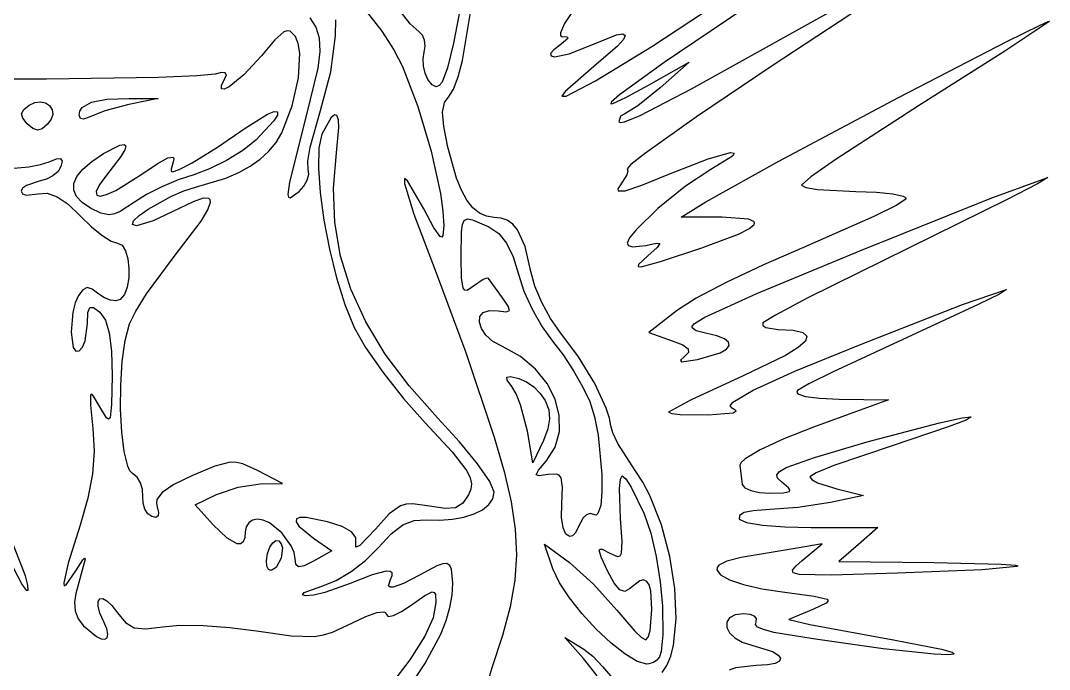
# Model space of a CAD drawing. Extents: x -210 to 584, y -218 to 350.
# Drawn here: x 148.9 to 267.8, y 204.9 to 279.9 of the extents above; entities that cross this region are included whole.
import ezdxf

# ---------------------------------------------------------------- set-up
doc = ezdxf.new("R2010")
doc.units = 0

msp = doc.modelspace()

# ---------------------------------------------------------------- linework, layer by layer
at = {"layer": 'Ebene 1'}
for p, q in [((226.450696, 271.96395), (248.527096, 284.267513)), ((186.991688, 283.355111), (190.666893, 278.626657)), ((200.335186, 277.34565), (201.146964, 282.200923)), ((193.94905, 279.476355), (192.852962, 280.868742)), ((199.74051, 281.44985), (198.964281, 277.27208)), ((212.846753, 281.142857), (211.798332, 279.526451)), ((221.861636, 276.86033), (229.304364, 281.76601)), ((232.296306, 281.06282), (223.295136, 275.026661)), ((246.123496, 281.41865), (235.792846, 274.65254)), ((182.338845, 280.164673), (183.044535, 279.120569)), ((185.323036, 278.085435), (185.361683, 279.936167)), ((211.798332, 279.526451), (211.313449, 278.432445)), ((267.784876, 279.71763), (262.687855, 276.333674)), ((266.775945, 279.348603), (267.678902, 279.747655)), ((267.678902, 279.747655), (267.837949, 279.789651)), ((267.837949, 279.789651), (267.784876, 279.71763)), ((179.337204, 278.545726), (178.287235, 277.630201)), ((179.733189, 278.692562), (179.337204, 278.545726)), ((180.072956, 278.649086), (179.733189, 278.692562)), ((180.673166, 278.04211), (180.072956, 278.649086)), ((183.044535, 279.120569), (183.425781, 277.856504)), ((190.666893, 278.626657), (192.046739, 276.486699)), ((194.9637, 278.57516), (193.94905, 279.476355)), ((195.349105, 278.172163), (194.9637, 278.57516)), ((211.313449, 278.432445), (211.311653, 278.133176)), ((217.806687, 278.202701), (218.53327, 278.324268)), ((218.53327, 278.324268), (218.794127, 278.149391)), ((262.991073, 277.479176), (266.775945, 279.348603)), ((178.287235, 277.630201), (176.744376, 275.80068)), ((181.00799, 277.214008), (180.673166, 278.04211)), ((181.172586, 276.097968), (181.00799, 277.214008)), ((183.425781, 277.856504), (183.49517, 276.293525)), ((184.755691, 273.932124), (185.323036, 278.085435)), ((195.58976, 277.592919), (195.349105, 278.172163)), ((195.66633, 276.91483), (195.58976, 277.592919)), ((198.964281, 277.27208), (198.272535, 274.408405)), ((199.974026, 275.251892), (200.335186, 277.34565)), ((211.311653, 278.133176), (211.485926, 278.02671)), ((212.205087, 277.81926), (211.363176, 277.08486)), ((211.485926, 278.02671), (212.038838, 277.975143)), ((212.038838, 277.975143), (212.205087, 277.81926)), ((214.957566, 277.05606), (217.806687, 278.202701)), ((218.588951, 277.681614), (217.917437, 276.924479)), ((218.794127, 278.149391), (218.588951, 277.681614)), ((250.389434, 270.966403), (262.991073, 277.479176)), ((181.026971, 273.25445), (181.172586, 276.097968)), ((183.49517, 276.293525), (183.26529, 274.352683)), ((192.046739, 276.486699), (193.057116, 274.55574)), ((195.440475, 275.453186), (195.55948, 276.2153)), ((195.55948, 276.2153), (195.66633, 276.91483)), ((210.54709, 276.477702), (210.180749, 276.04229)), ((210.180749, 276.04229), (210.220048, 275.778973)), ((211.363176, 277.08486), (210.54709, 276.477702)), ((210.620886, 275.688101), (212.330766, 276.025092)), ((212.330766, 276.025092), (214.957566, 277.05606)), ((217.917437, 276.924479), (215.174166, 274.55631)), ((215.351861, 272.885338), (221.861636, 276.86033)), ((262.687855, 276.333674), (252.695576, 270.01499)), ((176.744376, 275.80068), (174.725909, 273.586253)), ((195.483844, 274.604633), (195.440475, 275.453186)), ((199.495206, 273.379596), (199.974026, 275.251892)), ((210.220048, 275.778973), (210.620886, 275.688101)), ((223.295136, 275.026661), (218.152969, 271.296235)), ((221.488006, 272.391), (226.210776, 275.06809)), ((226.210776, 275.06809), (222.851396, 272.09955)), ((171.388996, 273.6838), (169.270637, 273.469054)), ((172.12318, 273.8661), (171.388996, 273.6838)), ((172.561496, 273.839583), (172.12318, 273.8661)), ((172.532106, 273.1684), (172.69934, 273.606324)), ((172.69934, 273.606324), (172.561496, 273.839583)), ((174.725909, 273.586253), (173.027361, 272.207128)), ((183.26529, 274.352683), (181.95807, 269.0216)), ((183.55462, 269.491), (184.755691, 273.932124)), ((193.057116, 274.55574), (194.831862, 269.926467)), ((195.675171, 273.773108), (195.483844, 274.604633)), ((196.00004, 273.06208), (195.675171, 273.773108)), ((198.272535, 274.408405), (197.620352, 272.758215)), ((215.174166, 274.55631), (211.844516, 271.676975)), ((235.792846, 274.65254), (227.031721, 268.730071)), ((151.914034, 273.08371), (138.505373, 273.097267)), ((164.830001, 273.29381), (151.914034, 273.08371)), ((169.270637, 273.469054), (164.830001, 273.29381)), ((172.134253, 271.966708), (172.141464, 272.368327)), ((172.141464, 272.368327), (172.532106, 273.1684)), ((180.308078, 270.016312), (181.026971, 273.25445)), ((196.499195, 272.431574), (196.00004, 273.06208)), ((196.96277, 272.22085), (196.499195, 272.431574)), ((197.620352, 272.758215), (197.295058, 272.356737)), ((198.961156, 271.933198), (199.495206, 273.379596)), ((211.958285, 271.138769), (215.351861, 272.885338)), ((218.792266, 270.919855), (221.488006, 272.391)), ((172.449782, 271.925617), (172.134253, 271.966708)), ((173.027361, 272.207128), (172.449782, 271.925617)), ((196.96281, 272.2209), (196.96277, 272.22085)), ((197.295058, 272.356737), (196.96281, 272.2209)), ((198.434306, 271.11713), (198.961156, 271.933198)), ((211.844516, 271.676975), (211.481199, 271.118753)), ((218.152969, 271.296235), (217.188571, 270.423673)), ((222.851396, 272.09955), (220.267824, 269.995401)), ((220.520014, 268.902036), (226.450696, 271.96395)), ((149.265578, 269.569708), (149.91353, 270.07391)), ((149.91353, 270.07391), (150.568783, 270.38611)), ((150.568783, 270.38611), (151.201096, 270.482795)), ((151.201096, 270.482795), (151.775451, 270.364613)), ((151.775451, 270.364613), (152.25683, 270.03221)), ((152.25683, 270.03221), (152.571303, 269.546747)), ((156.021031, 269.819817), (157.082491, 270.432731)), ((157.082491, 270.432731), (158.878203, 270.78248)), ((161.39742, 270.15111), (158.659163, 269.444144)), ((158.878203, 270.78248), (161.42994, 270.87648)), ((164.78871, 270.84078), (161.39742, 270.15111)), ((161.42994, 270.87648), (164.78871, 270.84078)), ((179.087666, 266.88831), (180.308078, 270.016312)), ((197.688537, 269.284335), (197.892021, 270.383176)), ((197.892021, 270.383176), (198.434306, 271.11713)), ((211.481199, 271.118753), (211.958285, 271.138769)), ((217.188571, 270.423673), (217.135966, 270.257955)), ((217.135966, 270.257955), (217.380395, 270.281146)), ((217.380395, 270.281146), (218.792266, 270.919855)), ((220.267824, 269.995401), (218.772876, 269.10464)), ((236.571816, 263.633868), (250.389434, 270.966403)), ((252.695576, 270.01499), (243.169134, 263.857166)), ((149.016576, 269.095581), (149.265578, 269.569708)), ((149.158071, 268.573119), (149.016576, 269.095581)), ((152.636206, 269.015064), (152.453439, 268.454601)), ((152.571303, 269.546747), (152.636206, 269.015064)), ((155.67205, 268.93632), (155.758842, 269.412355)), ((155.8133, 268.564531), (155.67205, 268.93632)), ((155.758842, 269.412355), (156.021031, 269.819817)), ((158.659163, 269.444144), (156.83847, 268.71287)), ((174.86503, 267.41464), (177.460407, 269.064254)), ((177.460407, 269.064254), (178.221438, 269.353466)), ((178.600438, 268.937274), (178.190506, 268.262496)), ((178.221438, 269.353466), (178.606099, 269.306035)), ((178.606099, 269.306035), (178.600438, 268.937274)), ((181.95807, 269.0216), (179.99152, 261.20819)), ((182.374404, 265.222709), (183.55462, 269.491)), ((185.180358, 268.975522), (184.794975, 268.654248)), ((185.462719, 268.883473), (185.180358, 268.975522)), ((185.634954, 268.387294), (185.462719, 268.883473)), ((194.831862, 269.926467), (196.359011, 264.765698)), ((197.81882, 267.631739), (197.688537, 269.284335)), ((218.264564, 268.817071), (218.053146, 268.16279)), ((218.772876, 269.10464), (218.264564, 268.817071)), ((218.715798, 268.179707), (220.520014, 268.902036)), ((149.68161, 267.92391), (149.158071, 268.573119)), ((150.312935, 267.380708), (149.68161, 267.92391)), ((152.0249, 267.8828), (151.411358, 267.361594)), ((152.453439, 268.454601), (152.0249, 267.8828)), ((156.18747, 268.4614), (155.8133, 268.564531)), ((156.83847, 268.71287), (156.18747, 268.4613)), ((156.18747, 268.4613), (156.18747, 268.4614)), ((178.190506, 268.262496), (176.10203, 266.05615)), ((184.794975, 268.654248), (183.743556, 266.73495)), ((185.689961, 267.496181), (185.634954, 268.387294)), ((198.277836, 265.23652), (197.81882, 267.631739)), ((218.053146, 268.16279), (218.224551, 268.075276)), ((218.224551, 268.075276), (218.715798, 268.179707)), ((227.031721, 268.730071), (221.038809, 264.477892)), ((150.86521, 267.19374), (150.312935, 267.380708)), ((151.411358, 267.361594), (150.86521, 267.19375)), ((150.86521, 267.19375), (150.86521, 267.19374)), ((171.676592, 265.234851), (174.86503, 267.41464)), ((178.433876, 265.791546), (179.087666, 266.88831)), ((183.743556, 266.73495), (183.388421, 265.14059)), ((185.419876, 264.56593), (185.689961, 267.496181)), ((158.48781, 264.48967), (160.385792, 265.474192)), ((160.385792, 265.474192), (160.875055, 265.56025)), ((160.875055, 265.56025), (161.058058, 265.372911)), ((161.058058, 265.372911), (160.934965, 264.910227)), ((168.72733, 263.4343), (171.676592, 265.234851)), ((176.10203, 266.05615), (174.581744, 264.856282)), ((177.609603, 264.783014), (178.433876, 265.791546)), ((199.285349, 261.648113), (198.277836, 265.23652)), ((157.129109, 263.580797), (158.48781, 264.48967)), ((160.505945, 264.17025), (158.73079, 261.85063)), ((160.934965, 264.910227), (160.505945, 264.17025)), ((165.925916, 263.991751), (166.549025, 264.062143)), ((166.549025, 264.062143), (166.627342, 263.87303)), ((174.581744, 264.856282), (172.719705, 263.701236)), ((176.615305, 263.863014), (177.609603, 264.783014)), ((182.123084, 263.632848), (182.374404, 265.222709)), ((183.388421, 265.14059), (183.329996, 262.825381)), ((185.071542, 260.507107), (185.419876, 264.56593)), ((196.359011, 264.765698), (197.426492, 259.893449)), ((221.038809, 264.477892), (219.455022, 263.236489)), ((228.370569, 263.896981), (230.952352, 264.606384)), ((231.199238, 264.208094), (228.711746, 262.65822)), ((230.952352, 264.606384), (231.392625, 264.548444)), ((231.392625, 264.548444), (231.199238, 264.208094)), ((146.798276, 262.69445), (149.870955, 262.943819)), ((149.870955, 262.943819), (151.219592, 263.216913)), ((151.219592, 263.216913), (152.206436, 263.55162)), ((152.206436, 263.55162), (153.041772, 263.890083)), ((153.041772, 263.890083), (153.52546, 263.921698)), ((153.570436, 263.01166), (153.232849, 262.441458)), ((153.52546, 263.921698), (153.690636, 263.633284)), ((153.690636, 263.633284), (153.570436, 263.01166)), ((156.104984, 262.704648), (157.129109, 263.580797)), ((162.78476, 262.04514), (164.673926, 263.320499)), ((164.673926, 263.320499), (165.925916, 263.991751)), ((166.55155, 263.53492), (166.301141, 262.692773)), ((166.627342, 263.87303), (166.55155, 263.53492)), ((167.23688, 262.649393), (168.72733, 263.4343)), ((172.719705, 263.701236), (170.751789, 262.722428)), ((174.118474, 262.289811), (175.451442, 263.031846)), ((175.451442, 263.031846), (176.615305, 263.863014)), ((182.15871, 262.7029), (182.123084, 263.632848)), ((219.455022, 263.236489), (219.012796, 262.72265)), ((223.853366, 262.12378), (228.370569, 263.896981)), ((228.130076, 258.93613), (236.571816, 263.633868)), ((243.169134, 263.857166), (240.265285, 261.813182)), ((152.643375, 261.926623), (151.884976, 261.523721)), ((153.232849, 262.441458), (152.643375, 261.926623)), ((155.061299, 261.054059), (155.415644, 261.862108)), ((155.415644, 261.862108), (156.104984, 262.704648)), ((158.73079, 261.85063), (157.981899, 260.834531)), ((159.897263, 260.22629), (162.78476, 262.04514)), ((166.301141, 262.692773), (166.326978, 262.478113)), ((166.326978, 262.478113), (166.478868, 262.399908)), ((166.478868, 262.399908), (167.23688, 262.649393)), ((168.91387, 262.05127), (167.103983, 261.446687)), ((170.751789, 262.722428), (168.91387, 262.05127)), ((172.616859, 261.637208), (174.118474, 262.289811)), ((182.042008, 261.415723), (182.220928, 262.104084)), ((182.220928, 262.104084), (182.15871, 262.7029)), ((183.329996, 262.825381), (183.536828, 259.978813)), ((218.967052, 262.021994), (218.183226, 260.77389)), ((219.095785, 262.47276), (218.967052, 262.021994)), ((219.012796, 262.72265), (219.095785, 262.47276)), ((220.72186, 260.84307), (223.853366, 262.12378)), ((228.711746, 262.65822), (225.752679, 260.715498)), ((240.265285, 261.813182), (239.191776, 260.85967)), ((261.165181, 259.362308), (267.665206, 261.74263)), ((267.665206, 261.74263), (266.477079, 261.010195)), ((149.120744, 260.486363), (148.956256, 260.13764)), ((149.568589, 260.81974), (149.120744, 260.486363)), ((151.040616, 261.28932), (149.568589, 260.81974)), ((151.884976, 261.523721), (151.040616, 261.28932)), ((155.042156, 260.281385), (155.061299, 261.054059)), ((157.981899, 260.834531), (157.647464, 260.118361)), ((165.212405, 260.649063), (163.463335, 259.762095)), ((167.103983, 261.446687), (165.212405, 260.649063)), ((167.776073, 260.19762), (169.109526, 260.6015)), ((169.109526, 260.6015), (172.616859, 261.637208)), ((179.99152, 261.20819), (179.814866, 259.784075)), ((181.09966, 260.1105), (181.656676, 260.722849)), ((181.656676, 260.722849), (182.042008, 261.415723)), ((185.231031, 256.53901), (185.071542, 260.507107)), ((193.646528, 261.339043), (193.283198, 261.608387)), ((193.283198, 261.608387), (193.286525, 261.03328)), ((193.286525, 261.03328), (194.365882, 257.495265)), ((195.500426, 258.12144), (193.646528, 261.339043)), ((199.86804, 260.252374), (199.285349, 261.648113)), ((218.183226, 260.77389), (217.951538, 260.406482)), ((218.787275, 260.204056), (220.72186, 260.84307)), ((225.752679, 260.715498), (222.579066, 258.144149)), ((239.191776, 260.85967), (239.678476, 260.569571)), ((239.678476, 260.569571), (241.022709, 260.331931)), ((266.477079, 261.010195), (263.041254, 259.22428)), ((148.956256, 260.13764), (149.111999, 259.856296)), ((149.111999, 259.856296), (149.536062, 259.706413)), ((149.536062, 259.706413), (150.930166, 259.84004)), ((150.930166, 259.84004), (151.990486, 259.900123)), ((151.990486, 259.900123), (153.134112, 259.504645)), ((153.134112, 259.504645), (154.403861, 258.631064)), ((155.358424, 259.54497), (155.042156, 260.281385)), ((156.010313, 258.845697), (155.358424, 259.54497)), ((157.647464, 260.118361), (157.699635, 259.700786)), ((157.699635, 259.700786), (158.11056, 259.580473)), ((158.11056, 259.580473), (158.852386, 259.756085)), ((158.852386, 259.756085), (159.897263, 260.22629)), ((163.463335, 259.762095), (162.08097, 258.88948)), ((163.641657, 258.089043), (166.340201, 259.591662)), ((166.340201, 259.591662), (167.776073, 260.19762)), ((170.006377, 259.322227), (168.857725, 258.933092)), ((170.673501, 259.300958), (170.006377, 259.322227)), ((170.826268, 259.1339), (170.673501, 259.300958)), ((179.814866, 259.784075), (179.877764, 259.467368)), ((179.877764, 259.467368), (180.06272, 259.39319)), ((180.06271, 259.39321), (181.09966, 260.1105)), ((180.06272, 259.39319), (180.06271, 259.39321)), ((183.536828, 259.978813), (183.977466, 256.790378)), ((197.426492, 259.893449), (197.721586, 257.821776)), ((200.506271, 259.117853), (199.86804, 260.252374)), ((217.951538, 260.406482), (217.9682, 260.187431)), ((217.9682, 260.187431), (218.787275, 260.204056)), ((241.022709, 260.331931), (245.460776, 260.11233)), ((245.460776, 260.11233), (247.863005, 260.042215)), ((245.919106, 253.24322), (261.165181, 259.362308)), ((247.863005, 260.042215), (249.750607, 259.851264)), ((249.750607, 259.851264), (250.934456, 259.568571)), ((250.934456, 259.568571), (251.203372, 259.401913)), ((251.203372, 259.401913), (251.225426, 259.22323)), ((154.403861, 258.631064), (155.842546, 257.25684)), ((156.99803, 258.18445), (156.010313, 258.845697)), ((158.178959, 257.615224), (156.99803, 258.18445)), ((162.08097, 258.88948), (160.414639, 257.791642)), ((167.228256, 258.14162), (164.213067, 256.720608)), ((168.857725, 258.933092), (167.228256, 258.14162)), ((170.560322, 257.994935), (170.858386, 258.861216)), ((170.858386, 258.861216), (170.826268, 259.1339)), ((196.689111, 255.910404), (195.500426, 258.12144)), ((201.202232, 258.241226), (200.506271, 259.117853)), ((201.95811, 257.619176), (201.202232, 258.241226)), ((222.579066, 258.144149), (220.047055, 255.697163)), ((225.250516, 257.13218), (228.130076, 258.93613)), ((250.129428, 258.508855), (247.536877, 257.221406)), ((251.225426, 259.22323), (250.129428, 258.508855)), ((263.041254, 259.22428), (251.542606, 253.56535)), ((155.842546, 257.25684), (157.087989, 256.045695)), ((159.15171, 257.42789), (158.178959, 257.615224)), ((159.75903, 257.521618), (159.15171, 257.42789)), ((159.15171, 257.42789), (159.15171, 257.42789)), ((160.414639, 257.791642), (159.75903, 257.521618)), ((161.9748, 256.724697), (162.619211, 257.350144)), ((162.619211, 257.350144), (163.641657, 258.089043)), ((169.778597, 256.694047), (170.560322, 257.994935)), ((194.365882, 257.495265), (196.830066, 251.01611)), ((197.721586, 257.821776), (197.822236, 256.12974)), ((200.195813, 256.767719), (200.576454, 256.939089)), ((200.576454, 256.939089), (201.15153, 256.841027)), ((202.776096, 257.248381), (201.95811, 257.619176)), ((203.658376, 257.12552), (202.776096, 257.248381)), ((204.460298, 257.041394), (203.658376, 257.12552)), ((205.168844, 256.781316), (204.460298, 257.041394)), ((230.000896, 257.12918), (225.250516, 257.13218)), ((233.050544, 256.921036), (230.000896, 257.12918)), ((233.671901, 256.65814), (233.050544, 256.921036)), ((247.536877, 257.221406), (239.412626, 253.658)), ((157.087989, 256.045695), (158.307045, 255.053788)), ((161.828537, 256.291581), (161.9748, 256.724697)), ((162.300536, 256.12968), (161.828537, 256.291581)), ((164.213067, 256.720608), (162.300536, 256.12968)), ((166.761326, 252.75618), (169.778597, 256.694047)), ((183.977466, 256.790378), (184.620455, 253.449563)), ((185.902943, 252.6496), (185.231031, 256.53901)), ((197.393466, 254.909115), (196.689111, 255.910404)), ((197.822236, 256.12974), (197.731754, 255.016063)), ((199.857514, 255.443424), (199.969526, 256.283602)), ((199.969526, 256.283602), (200.195813, 256.767719)), ((201.15153, 256.841027), (203.0453, 256.00986)), ((203.0453, 256.00986), (204.169996, 255.255077)), ((205.791865, 256.33374), (205.168844, 256.781316)), ((206.337211, 255.687118), (205.791865, 256.33374)), ((231.893973, 255.192453), (233.09596, 255.797324)), ((233.09596, 255.797324), (233.687821, 256.284728)), ((233.755687, 256.485465), (233.671901, 256.65814)), ((233.687821, 256.284728), (233.755687, 256.485465)), ((158.307045, 255.053788), (159.359801, 254.383537)), ((197.600977, 254.830404), (197.393466, 254.909115)), ((197.731754, 255.016063), (197.600977, 254.830404)), ((199.816, 252.52163), (199.857514, 255.443424)), ((204.169996, 255.255077), (205.093339, 254.12695)), ((207.226285, 253.750545), (206.337211, 255.687118)), ((219.289197, 254.755616), (219.012796, 254.12753)), ((220.047055, 255.697163), (219.289197, 254.755616)), ((227.650246, 253.61641), (231.893973, 255.192453)), ((159.359801, 254.383537), (160.106346, 254.13736)), ((160.106346, 254.13736), (160.633676, 253.898069)), ((160.633676, 253.898069), (161.033675, 253.258889)), ((184.620455, 253.449563), (185.434344, 250.14586)), ((205.093339, 254.12695), (205.845545, 252.577195)), ((207.898876, 250.87922), (207.226285, 253.750545)), ((219.012796, 254.12753), (219.183165, 253.858798)), ((219.183165, 253.858798), (219.647046, 253.718204)), ((219.647046, 253.718204), (221.171996, 253.85694)), ((221.171996, 253.85694), (222.379945, 254.132247)), ((222.478009, 253.653696), (221.411916, 252.68621)), ((222.379945, 254.132247), (222.807984, 254.100104)), ((222.807984, 254.100104), (222.478009, 253.653696)), ((222.875523, 252.041142), (227.650246, 253.61641)), ((239.412626, 253.658), (234.771796, 251.638192)), ((251.542606, 253.56535), (239.832905, 247.769839)), ((161.033675, 253.258889), (161.300461, 252.33786)), ((161.300461, 252.33786), (161.428152, 251.253024)), ((163.450135, 248.284248), (166.761326, 252.75618)), ((187.09188, 248.826835), (185.902943, 252.6496)), ((199.865317, 250.152045), (199.816, 252.52163)), ((205.845545, 252.577195), (206.45683, 250.55753)), ((221.411916, 252.68621), (220.338591, 251.66288)), ((233.997213, 248.319284), (245.919106, 253.24322)), ((161.428152, 251.253024), (161.410867, 250.12242)), ((196.830066, 251.01611), (200.367406, 241.50163)), ((220.338591, 251.66288), (220.278208, 251.438048)), ((220.278208, 251.438048), (220.632382, 251.418911)), ((220.632382, 251.418911), (222.875523, 252.041142)), ((234.771796, 251.638192), (230.47658, 249.594726)), ((161.410867, 250.12242), (161.242724, 249.06409)), ((185.434344, 250.14586), (186.387678, 247.068759)), ((200.069411, 248.933053), (199.865317, 250.152045)), ((202.384894, 249.952264), (201.27878, 249.17696)), ((202.778201, 250.098789), (202.384894, 249.952264)), ((202.99009, 250.04641), (202.778201, 250.098789)), ((204.59462, 247.82401), (202.99009, 250.04641)), ((206.45683, 250.55753), (207.09212, 248.605521)), ((208.365169, 249.166935), (207.898876, 250.87922)), ((156.112906, 248.760176), (155.615516, 248.09722)), ((156.603667, 249.003806), (156.112906, 248.760176)), ((157.18602, 248.834946), (156.603667, 249.003806)), ((157.958186, 248.26043), (157.18602, 248.834946)), ((161.242724, 249.06409), (160.917841, 248.196073)), ((188.802441, 245.058676), (187.09188, 248.826835)), ((200.255816, 248.694881), (200.069411, 248.933053)), ((200.512495, 248.672181), (200.255816, 248.694881)), ((201.27878, 249.17696), (200.512495, 248.672181)), ((207.09212, 248.605521), (208.044124, 246.496494)), ((209.152529, 247.281626), (208.365169, 249.166935)), ((230.47658, 249.594726), (227.005312, 247.76607)), ((257.802771, 247.036771), (262.873766, 248.78675)), ((262.873766, 248.78675), (262.051359, 248.264048)), ((155.615516, 248.09722), (155.225728, 247.227698)), ((158.608211, 247.81926), (157.958186, 248.26043)), ((159.29097, 247.554591), (158.608211, 247.81926)), ((159.925374, 247.486836), (159.29097, 247.554591)), ((160.430336, 247.63641), (159.925374, 247.486836)), ((160.917841, 248.196073), (160.430336, 247.63641)), ((162.211785, 246.293345), (163.450135, 248.284248)), ((205.262484, 246.856929), (204.59462, 247.82401)), ((227.005312, 247.76607), (224.836326, 246.39069)), ((228.014106, 245.608096), (233.997213, 248.319284)), ((239.832905, 247.769839), (236.168627, 245.836036)), ((262.051359, 248.264048), (259.612994, 247.047654)), ((155.225728, 247.227698), (154.951365, 246.160582)), ((156.688017, 246.118539), (156.897857, 246.714288)), ((156.897857, 246.714288), (157.335677, 246.70929)), ((157.335677, 246.70929), (158.073546, 246.16933)), ((161.482636, 244.81331), (162.211785, 246.293345)), ((186.387678, 247.068759), (187.449006, 244.40775)), ((202.391989, 246.12804), (203.0917, 246.377865)), ((203.0917, 246.377865), (204.11786, 246.32992)), ((204.11786, 246.32992), (205.054634, 246.205605)), ((205.054634, 246.205605), (205.425999, 246.349368)), ((205.425999, 246.349368), (205.262484, 246.856929)), ((208.044124, 246.496494), (209.184068, 244.484267)), ((210.150912, 245.452067), (209.152529, 247.281626)), ((224.836326, 246.39069), (221.543206, 243.7989)), ((245.989066, 242.43674), (257.802771, 247.036771)), ((259.612994, 247.047654), (251.394766, 243.25895)), ((154.951365, 246.160582), (154.744962, 243.867761)), ((156.634086, 244.85626), (156.688017, 246.118539)), ((158.073546, 246.16933), (158.718758, 245.255105)), ((158.718758, 245.255105), (159.160389, 243.766209)), ((191.039227, 241.333083), (188.802441, 245.058676)), ((201.940015, 245.007519), (202.010752, 245.648554)), ((202.010752, 245.648554), (202.391989, 246.12804)), ((211.250276, 243.90703), (210.150912, 245.452067)), ((226.798641, 244.842211), (228.014106, 245.608096)), ((236.168627, 245.836036), (234.701506, 244.92299)), ((154.744962, 243.867761), (154.988411, 242.08714)), ((156.351884, 242.872031), (156.634086, 244.85626)), ((160.983183, 242.891391), (161.482636, 244.81331)), ((187.449006, 244.40775), (188.772027, 242.080253)), ((202.171804, 244.273042), (201.940015, 245.007519)), ((202.698144, 243.513234), (202.171804, 244.273042)), ((209.184068, 244.484267), (210.38318, 242.82266)), ((213.408008, 241.007141), (211.250276, 243.90703)), ((226.526724, 244.341425), (226.556013, 244.564682)), ((227.017974, 244.009712), (226.526724, 244.341425)), ((226.556013, 244.564682), (226.798641, 244.842211)), ((228.092006, 243.75104), (227.017974, 244.009712)), ((234.701506, 244.92299), (234.702815, 244.631751)), ((234.702815, 244.631751), (235.036775, 244.391013)), ((235.036775, 244.391013), (236.470456, 244.16091)), ((236.470456, 244.16091), (238.219514, 244.068992)), ((238.219514, 244.068992), (239.330095, 243.819212)), ((156.046532, 242.127627), (156.351884, 242.872031)), ((159.160389, 243.766209), (159.40988, 241.643178)), ((160.648686, 240.458891), (160.983183, 242.891391)), ((203.511061, 242.796203), (202.698144, 243.513234)), ((204.60258, 242.19006), (203.511061, 242.796203)), ((210.38318, 242.82266), (211.612685, 241.221727)), ((221.543206, 243.7989), (224.225186, 242.87115)), ((224.225186, 242.87115), (225.456478, 242.378102)), ((229.38595, 243.437616), (228.092006, 243.75104)), ((230.272086, 243.086745), (229.38595, 243.437616)), ((230.753012, 242.707087), (230.272086, 243.086745)), ((230.831325, 242.307299), (230.753012, 242.707087)), ((239.624756, 242.831349), (238.803304, 242.085909)), ((239.330095, 243.819212), (239.799431, 243.40789)), ((239.799431, 243.40789), (239.624756, 242.831349)), ((251.394766, 243.25895), (242.829269, 239.287328)), ((154.988411, 242.08714), (155.276363, 241.660273)), ((155.276363, 241.660273), (155.673816, 241.6871)), ((155.673816, 241.6871), (156.046532, 242.127627)), ((159.40988, 241.643178), (159.478676, 238.82655)), ((188.772027, 242.080253), (190.763816, 239.22655)), ((200.367406, 241.50163), (203.636576, 231.72681)), ((206.688609, 241.044241), (204.60258, 242.19006)), ((225.456478, 242.378102), (226.068525, 241.937155)), ((226.102357, 241.492128), (225.599006, 240.98684)), ((226.068525, 241.937155), (226.102357, 241.492128)), ((227.170406, 240.68004), (229.790504, 241.481973)), ((229.790504, 241.481973), (230.509623, 241.896041)), ((230.509623, 241.896041), (230.831325, 242.307299)), ((238.803304, 242.085909), (237.332307, 241.167891)), ((238.424571, 239.340016), (245.989066, 242.43674)), ((160.474493, 237.737257), (160.648686, 240.458891)), ((193.806839, 237.638014), (191.039227, 241.333083)), ((208.418979, 239.596911), (206.688609, 241.044241)), ((211.612685, 241.221727), (212.83535, 239.374676)), ((215.277551, 237.907333), (213.408008, 241.007141)), ((225.599006, 240.98684), (225.191919, 240.601536)), ((225.191919, 240.601536), (225.313639, 240.422879)), ((225.313639, 240.422879), (227.170406, 240.68004)), ((237.332307, 241.167891), (232.430616, 238.79941)), ((190.763816, 239.22655), (193.154477, 236.208297)), ((209.763767, 237.92637), (208.418979, 239.596911)), ((212.83535, 239.374676), (213.909695, 237.510108)), ((233.585692, 237.158974), (238.424571, 239.340016)), ((242.829269, 239.287328), (240.015101, 237.873077)), ((159.478676, 238.82655), (159.428454, 235.490197)), ((205.096228, 238.666005), (205.533486, 238.716933)), ((205.157971, 238.2992), (205.096228, 238.666005)), ((205.67883, 237.57222), (205.157971, 238.2992)), ((205.533486, 238.716933), (206.50963, 238.49628)), ((206.50963, 238.49628), (207.369045, 238.127708)), ((207.369045, 238.127708), (208.227218, 237.526353)), ((210.69305, 236.11092), (209.763767, 237.92637)), ((216.601004, 235.085973), (215.277551, 237.907333)), ((232.430616, 238.79941), (226.34305, 236.007098)), ((240.015101, 237.873077), (238.733966, 237.10897)), ((157.125765, 236.68897), (157.00048, 236.602248)), ((157.342601, 236.470391), (157.125765, 236.68897)), ((160.455952, 234.947935), (160.474493, 237.737257)), ((197.109876, 233.96143), (193.806839, 237.638014)), ((206.184989, 236.711727), (205.67883, 237.57222)), ((206.695446, 235.453851), (206.184989, 236.711727)), ((208.227218, 237.526353), (208.984683, 236.775511)), ((208.984683, 236.775511), (209.54198, 235.95848)), ((213.909695, 237.510108), (214.69424, 235.85662)), ((231.2389, 235.777895), (233.585692, 237.158974)), ((238.733966, 237.10897), (238.641317, 236.912927)), ((238.641317, 236.912927), (238.768142, 236.73351)), ((238.768142, 236.73351), (239.636939, 236.433379)), ((157.00048, 236.602248), (156.992721, 235.41707)), ((158.082766, 235.21315), (157.342601, 236.470391)), ((193.154477, 236.208297), (195.674116, 233.38715)), ((209.54198, 235.95848), (209.955405, 234.891694)), ((211.176906, 234.228863), (210.69305, 236.11092)), ((214.69424, 235.85662), (215.245355, 234.090345)), ((226.34305, 236.007098), (223.810956, 234.61352)), ((230.927059, 235.351179), (231.2389, 235.777895)), ((239.636939, 236.433379), (241.253811, 236.226223)), ((249.242246, 236.05119), (240.583936, 232.89244)), ((241.253811, 236.226223), (243.532216, 236.12969)), ((243.532216, 236.12969), (249.242246, 236.05119)), ((156.992721, 235.41707), (157.255646, 232.72321)), ((158.84077, 233.968959), (158.082766, 235.21315)), ((159.428454, 235.490197), (159.252576, 233.966154)), ((160.588411, 232.312373), (160.455952, 234.947935)), ((207.49136, 232.42178), (206.695446, 235.453851)), ((209.955405, 234.891694), (210.06358, 233.825259)), ((216.977353, 233.929201), (216.601004, 235.085973)), ((223.810956, 234.61352), (224.170721, 234.464599)), ((224.170721, 234.464599), (225.150241, 234.353199)), ((225.150241, 234.353199), (228.369896, 234.28586)), ((228.369896, 234.28586), (231.297346, 234.524479)), ((231.150666, 235.08106), (230.927059, 235.351179)), ((231.615937, 234.765159), (231.150666, 235.08106)), ((231.297346, 234.524479), (231.615937, 234.765159)), ((159.083056, 233.794542), (158.84077, 233.968959)), ((159.252576, 233.966154), (159.083056, 233.794542)), ((195.674116, 233.38715), (198.801258, 230.01987)), ((199.652263, 231.200264), (197.109876, 233.96143)), ((210.06358, 233.825259), (209.862943, 232.673735)), ((211.185413, 232.358499), (211.176906, 234.228863)), ((215.245355, 234.090345), (215.670057, 231.964054)), ((217.120466, 233.02143), (216.977353, 233.929201)), ((246.779326, 231.16889), (255.121305, 233.385491)), ((255.121305, 233.385491), (257.742509, 233.973064)), ((258.195325, 233.703237), (256.266717, 232.941843)), ((257.742509, 233.973064), (258.804426, 234.08587)), ((258.804426, 234.08587), (258.195325, 233.703237)), ((157.255646, 232.72321), (157.392924, 230.08608)), ((160.867217, 230.052016), (160.588411, 232.312373)), ((208.13011, 228.73903), (207.49136, 232.42178)), ((209.862943, 232.673735), (209.34993, 231.35168)), ((210.688649, 230.578131), (211.185413, 232.358499)), ((215.670057, 231.964054), (216.111699, 227.425775)), ((217.35238, 232.215016), (217.120466, 233.02143)), ((217.964065, 230.976285), (217.35238, 232.215016)), ((240.583936, 232.89244), (237.127798, 231.53452)), ((256.266717, 232.941843), (249.652166, 230.72404)), ((201.73418, 228.657014), (199.652263, 231.200264)), ((203.636576, 231.72681), (204.788273, 227.750454)), ((209.34993, 231.35168), (208.13011, 228.73903)), ((219.954616, 227.87712), (217.964065, 230.976285)), ((237.127798, 231.53452), (234.415676, 230.275294)), ((240.693865, 229.389555), (246.779326, 231.16889)), ((157.392924, 230.08608), (157.207614, 227.465936)), ((161.28772, 228.388313), (160.867217, 230.052016)), ((198.801258, 230.01987), (200.488626, 227.827875)), ((209.65669, 228.96606), (210.688649, 230.578131)), ((234.415676, 230.275294), (232.658387, 229.223718)), ((249.652166, 230.72404), (242.928914, 228.434906)), ((161.549653, 227.849409), (161.28772, 228.388313)), ((171.366451, 228.387105), (168.760996, 227.30342)), ((173.13555, 228.816541), (171.366451, 228.387105)), ((173.873106, 228.798524), (173.13555, 228.816541)), ((174.601542, 228.632075), (173.873106, 228.798524)), ((176.297676, 227.87405), (174.601542, 228.632075)), ((203.140839, 226.614124), (201.73418, 228.657014)), ((208.760176, 227.898273), (209.65669, 228.96606)), ((232.203684, 228.809848), (232.066746, 228.48875)), ((232.066746, 228.48875), (232.328136, 226.24732)), ((232.658387, 229.223718), (232.203684, 228.809848)), ((237.404069, 228.211423), (240.693865, 229.389555)), ((242.928914, 228.434906), (240.882653, 227.596252)), ((157.207614, 227.465936), (156.675559, 224.68093)), ((161.845266, 227.54271), (161.549653, 227.849409)), ((162.364598, 227.084467), (161.845266, 227.54271)), ((168.760996, 227.30342), (166.611407, 226.252038)), ((179.185836, 226.37629), (176.297676, 227.87405)), ((200.488626, 227.827875), (200.881699, 227.024574)), ((204.788273, 227.750454), (205.604413, 224.25706)), ((208.485599, 227.365835), (208.760176, 227.898273)), ((208.85041, 227.240504), (208.485599, 227.365835)), ((209.87206, 227.39404), (208.85041, 227.240504)), ((210.850764, 227.449422), (209.87206, 227.39404)), ((211.16699, 227.311898), (210.850764, 227.449422)), ((211.383021, 227.032083), (211.16699, 227.311898)), ((216.111699, 227.425775), (216.114375, 225.410965)), ((218.243614, 226.855584), (218.4622, 227.24503)), ((218.4622, 227.24503), (218.864363, 226.899038)), ((220.839175, 226.518277), (219.954616, 227.87712)), ((236.318713, 227.360323), (236.622787, 227.762129)), ((236.417944, 226.971734), (236.318713, 227.360323)), ((236.622787, 227.762129), (237.404069, 228.211423)), ((240.882653, 227.596252), (240.129916, 227.11922)), ((162.763872, 226.426163), (162.364598, 227.084467)), ((163.003736, 225.65579), (162.763872, 226.426163)), ((166.611407, 226.252038), (165.273564, 225.346191)), ((174.037552, 225.925713), (176.592196, 226.31249)), ((176.592196, 226.31249), (179.185836, 226.37629)), ((200.881699, 227.024574), (201.021992, 226.337453)), ((201.021992, 226.337453), (200.945227, 225.707296)), ((203.657456, 225.35404), (203.140839, 226.614124)), ((211.560163, 225.949129), (211.383021, 227.032083)), ((218.1333, 225.795251), (218.243614, 226.855584)), ((218.864363, 226.899038), (219.474501, 225.956993)), ((221.640213, 224.999789), (220.839175, 226.518277)), ((232.328136, 226.24732), (232.616369, 225.860601)), ((236.846576, 226.56209), (236.417944, 226.971734)), ((237.685016, 225.857821), (236.846576, 226.56209)), ((240.129916, 227.11922), (240.374074, 226.81816)), ((240.374074, 226.81816), (241.042801, 226.458649)), ((241.042801, 226.458649), (243.244486, 225.74479)), ((163.044836, 224.86134), (163.003736, 225.65579)), ((163.072322, 224.095106), (163.044836, 224.86134)), ((165.273564, 225.346191), (164.662264, 224.509774)), ((169.078226, 223.92197), (171.538086, 225.08532)), ((171.538086, 225.08532), (174.037552, 225.925713)), ((200.687126, 225.07489), (200.02661, 224.085135)), ((200.945227, 225.707296), (200.687126, 225.07489)), ((203.494596, 224.604495), (203.657456, 225.35404)), ((211.47352, 224.00767), (211.560163, 225.949129)), ((216.114375, 225.410965), (215.962114, 223.830494)), ((218.2634, 222.30995), (218.1333, 225.795251)), ((219.474501, 225.956993), (220.98709, 222.86033)), ((222.979493, 221.605036), (221.640213, 224.999789)), ((232.616369, 225.860601), (233.312555, 225.543954)), ((233.312555, 225.543954), (234.312196, 225.330025)), ((234.312196, 225.330025), (235.510796, 225.25146)), ((235.510796, 225.25146), (237.106057, 225.289752)), ((237.106057, 225.289752), (237.801154, 225.46279)), ((237.838931, 225.627104), (237.685016, 225.857821)), ((237.801154, 225.46279), (237.838931, 225.627104)), ((246.363346, 224.99314), (242.524746, 224.18383)), ((243.244486, 225.74479), (246.363346, 224.99314)), ((156.675559, 224.68093), (155.772606, 221.54921)), ((163.27515, 223.401571), (163.072322, 224.095106)), ((164.662264, 224.509774), (164.602442, 224.093818)), ((164.602442, 224.093818), (164.692306, 223.66668)), ((164.692306, 223.66668), (164.858528, 223.029798)), ((171.180376, 221.59954), (169.078226, 223.92197)), ((192.819535, 223.772128), (191.521638, 222.860654)), ((193.487756, 223.964652), (192.819535, 223.772128)), ((194.236559, 224.010404), (193.487756, 223.964652)), ((196.179106, 223.7477), (194.236559, 224.010404)), ((197.982076, 223.483226), (196.179106, 223.7477)), ((200.02661, 224.085135), (199.194752, 223.575143)), ((202.29366, 223.340457), (203.028671, 223.928755)), ((203.028671, 223.928755), (203.494596, 224.604495)), ((205.604413, 224.25706), (206.083514, 221.097416)), ((211.451134, 222.436239), (211.47352, 224.00767)), ((215.962114, 223.830494), (215.647782, 222.882949)), ((242.524746, 224.18383), (238.740081, 223.59521)), ((163.619606, 222.85701), (163.27515, 223.401571)), ((164.071976, 222.5377), (163.619606, 222.85701)), ((164.5431, 222.45573), (164.071976, 222.5377)), ((164.807039, 222.622955), (164.5431, 222.45573)), ((164.858528, 223.029798), (164.807039, 222.622955)), ((181.173532, 222.441376), (180.784094, 222.266684)), ((181.904403, 222.450767), (181.173532, 222.441376)), ((184.368176, 221.94744), (181.904403, 222.450767)), ((191.521638, 222.860654), (189.936476, 221.10377)), ((199.194752, 223.575143), (197.982076, 223.483226)), ((198.813922, 222.236593), (200.152305, 222.480738)), ((200.152305, 222.480738), (201.323545, 222.853239)), ((201.323545, 222.853239), (202.29366, 223.340457)), ((211.625516, 221.25578), (211.451134, 222.436239)), ((214.312688, 222.747138), (213.92207, 222.385087)), ((214.743599, 222.884695), (214.312688, 222.747138)), ((215.16425, 222.76692), (214.743599, 222.884695)), ((215.427612, 222.708583), (215.16425, 222.76692)), ((215.647782, 222.882949), (215.427612, 222.708583)), ((220.98709, 222.86033), (221.742993, 220.646839)), ((231.991138, 222.67378), (231.968606, 222.2633)), ((232.549287, 223.000034), (231.991138, 222.67378)), ((233.582698, 223.221301), (232.549287, 223.000034)), ((235.031016, 223.31682), (233.582698, 223.221301)), ((238.740081, 223.59521), (235.031016, 223.31682)), ((155.772606, 221.54921), (154.412682, 217.173863)), ((172.779045, 220.040324), (171.180376, 221.59954)), ((174.975648, 221.350703), (174.867406, 220.77059)), ((175.270332, 221.825775), (174.975648, 221.350703)), ((175.706393, 222.146774), (175.270332, 221.825775)), ((176.238766, 222.26467), (175.706393, 222.146774)), ((176.938977, 222.143965), (176.238766, 222.26467)), ((177.676146, 221.809856), (176.938977, 222.143965)), ((179.10069, 220.669465), (177.676146, 221.809856)), ((180.784094, 222.266684), (180.741655, 221.933243)), ((180.741655, 221.933243), (181.051783, 221.447604)), ((181.051783, 221.447604), (182.752006, 220.04594)), ((186.077485, 221.382663), (184.368176, 221.94744)), ((187.154711, 220.790945), (186.077485, 221.382663)), ((191.741723, 220.55391), (193.09215, 221.586984)), ((193.09215, 221.586984), (194.39792, 222.109674)), ((194.39792, 222.109674), (195.771646, 222.18792)), ((195.771646, 222.18792), (197.342375, 222.134441)), ((197.342375, 222.134441), (198.813922, 222.236593)), ((211.952923, 220.510636), (211.625516, 221.25578)), ((213.6223, 221.82938), (212.99655, 220.621671)), ((213.92207, 222.385087), (213.6223, 221.82938)), ((218.461364, 219.67535), (218.2634, 222.30995)), ((223.947984, 217.935168), (222.979493, 221.605036)), ((231.968606, 222.2633), (232.808625, 221.876587)), ((232.808625, 221.876587), (234.657345, 221.559943)), ((234.657345, 221.559943), (237.241752, 221.346014)), ((237.241752, 221.346014), (240.288836, 221.26745)), ((240.288836, 221.26745), (248.015736, 221.26745)), ((248.015736, 221.26745), (245.750366, 219.30826)), ((173.932842, 219.380955), (172.779045, 220.040324)), ((174.808395, 220.083944), (174.632164, 219.623641)), ((174.867406, 220.77059), (174.808395, 220.083944)), ((180.191061, 219.179574), (179.10069, 220.669465)), ((182.752006, 220.04594), (184.878676, 218.58071)), ((187.656582, 220.127227), (187.154711, 220.790945)), ((187.639826, 219.34645), (187.656582, 220.127227)), ((189.936476, 221.10377), (188.12025, 219.217605)), ((190.234026, 218.94451), (191.741723, 220.55391)), ((206.083514, 221.097416), (206.224092, 218.12231)), ((212.38961, 220.24515), (211.952923, 220.510636)), ((212.685957, 220.33433), (212.38961, 220.24509)), ((212.38961, 220.24509), (212.38961, 220.24515)), ((212.99655, 220.621671), (212.685957, 220.33433)), ((221.742993, 220.646839), (222.38578, 217.927746)), ((149.461036, 215.710975), (148.018006, 219.41703)), ((174.339913, 219.389403), (173.932842, 219.380955)), ((174.632164, 219.623641), (174.339913, 219.389403)), ((177.46349, 218.2694), (177.721062, 218.997622)), ((177.721062, 218.997622), (178.05343, 219.516048)), ((178.05343, 219.516048), (178.417718, 219.776695)), ((178.417718, 219.776695), (178.77105, 219.73158)), ((178.77105, 219.73158), (179.042396, 219.414741)), ((179.183408, 218.935538), (179.03919, 217.75032)), ((179.042396, 219.414741), (179.183408, 218.935538)), ((180.510515, 218.40859), (180.191061, 219.179574)), ((187.675393, 219.001297), (187.639826, 219.34645)), ((188.12025, 219.217605), (187.675393, 219.001297)), ((188.792635, 217.483463), (190.234026, 218.94451)), ((210.44631, 216.4993), (209.48543, 219.35861)), ((209.48543, 219.35861), (212.35456, 217.23866)), ((218.376814, 218.312546), (218.461364, 219.67535)), ((238.686126, 218.90198), (232.187036, 217.79876)), ((241.565086, 219.38979), (238.686126, 218.90198)), ((239.253086, 217.46558), (241.565086, 219.38979)), ((245.750366, 219.30826), (243.484396, 217.3497)), ((147.453496, 217.78243), (149.092887, 214.644959)), ((156.090271, 217.547261), (156.289109, 217.745147)), ((156.289109, 217.745147), (156.355297, 217.629948)), ((177.327978, 217.420009), (177.46349, 218.2694)), ((179.03919, 217.75032), (178.455974, 216.678226)), ((180.625926, 217.67626), (180.510515, 218.40859)), ((180.712689, 216.991902), (180.625926, 217.67626)), ((184.878676, 218.58071), (182.752006, 217.39954)), ((206.224092, 218.12231), (206.024664, 215.182529)), ((215.796185, 218.666766), (215.888534, 218.79325)), ((216.027541, 217.86491), (215.796185, 218.666766)), ((215.888534, 218.79325), (216.122417, 218.763775)), ((216.79938, 216.19618), (216.027541, 217.86491)), ((216.122417, 218.763775), (217.02334, 218.31796)), ((217.02334, 218.31796), (217.925541, 217.950447)), ((217.925541, 217.950447), (218.202281, 218.023352)), ((218.202281, 218.023352), (218.376814, 218.312546)), ((222.38578, 217.927746), (222.855527, 215.00692)), ((224.521217, 214.232495), (223.947984, 217.935168)), ((232.187036, 217.79876), (230.549981, 217.403487)), ((154.412682, 217.173863), (153.885769, 214.905378)), ((156.355297, 217.629948), (155.293626, 213.6548)), ((155.294626, 216.28893), (156.090271, 217.547261)), ((177.378466, 216.801941), (177.327978, 217.420009)), ((177.574397, 216.428578), (177.378466, 216.801941)), ((178.455974, 216.678226), (177.87521, 216.3133)), ((181.034467, 216.72565), (180.712689, 216.991902)), ((181.683495, 216.865523), (181.034467, 216.72565)), ((182.752006, 217.39954), (181.683495, 216.865523)), ((187.12011, 216.181385), (188.792635, 217.483463)), ((197.023573, 216.868627), (195.020616, 215.79068)), ((197.696813, 217.096237), (197.023573, 216.868627)), ((198.18718, 217.107559), (197.696813, 217.096237)), ((198.521638, 216.896057), (198.18718, 217.107559)), ((198.727152, 216.455196), (198.521638, 216.896057)), ((211.187617, 214.90828), (210.44631, 216.4993)), ((212.35456, 217.23866), (215.148219, 214.742811)), ((229.437597, 216.65376), (229.406477, 216.376664)), ((229.635469, 216.919701), (229.437597, 216.65376)), ((230.549981, 217.403487), (229.635469, 216.919701)), ((238.131267, 216.36194), (238.518657, 216.832487)), ((238.518657, 216.832487), (239.253086, 217.46558)), ((243.484396, 217.3497), (254.520996, 217.23795)), ((254.520996, 217.23795), (262.276182, 217.061326)), ((264.079507, 216.772108), (260.0456, 216.404106)), ((262.276182, 217.061326), (263.914663, 216.928678)), ((263.914663, 216.928678), (264.180394, 216.853119)), ((264.180394, 216.853119), (264.079507, 216.772108)), ((149.75967, 214.604574), (149.461036, 215.710975)), ((154.182779, 214.643738), (155.294626, 216.28893)), ((177.87521, 216.3133), (177.574397, 216.428578)), ((177.87521, 216.3133), (177.87521, 216.3133)), ((185.377158, 215.14813), (187.12011, 216.181385)), ((189.546643, 215.802214), (187.011466, 214.79421)), ((191.15245, 216.219753), (189.546643, 215.802214)), ((191.613549, 216.207801), (191.15245, 216.219753)), ((191.439655, 214.549192), (191.661836, 215.29244)), ((191.850357, 216.049077), (191.613549, 216.207801)), ((191.661836, 215.29244), (191.865558, 215.743863)), ((191.865558, 215.743863), (191.850357, 216.049077)), ((195.020616, 215.79068), (193.182725, 214.807807)), ((198.859206, 214.85926), (198.727152, 216.455196)), ((217.533447, 214.848046), (216.79938, 216.19618)), ((229.406477, 216.376664), (229.825982, 215.80364)), ((229.825982, 215.80364), (230.856961, 215.229892)), ((238.219387, 216.036778), (238.131267, 216.36194)), ((238.911486, 215.839841), (238.219387, 216.036778)), ((242.621505, 215.762), (238.911486, 215.839841)), ((250.289086, 215.99113), (242.621505, 215.762)), ((260.0456, 216.404106), (250.289086, 215.99113)), ((149.092887, 214.644959), (149.564859, 214.040477)), ((149.790698, 214.037379), (149.75967, 214.604574)), ((153.885769, 214.905378), (153.931851, 214.529953)), ((153.931851, 214.529953), (154.182779, 214.643738)), ((181.699377, 213.765973), (183.724486, 214.49355)), ((183.724486, 214.49355), (185.377158, 215.14813)), ((187.011466, 214.79421), (184.075947, 213.76934)), ((191.613934, 214.397487), (191.439655, 214.549192)), ((191.967845, 214.390813), (191.613934, 214.397487)), ((193.182725, 214.807807), (191.967845, 214.390813)), ((198.778447, 213.454354), (198.859206, 214.85926)), ((206.024664, 215.182529), (205.483746, 212.12886)), ((212.348812, 213.138037), (211.187617, 214.90828)), ((215.148219, 214.742811), (217.83633, 211.71945)), ((218.172446, 214.087413), (217.533447, 214.848046)), ((218.753225, 213.885233), (218.172446, 214.087413)), ((219.31263, 214.21246), (218.753225, 213.885233)), ((220.48248, 215.137183), (219.31263, 214.21246)), ((220.927083, 215.226298), (220.48248, 215.137183)), ((221.282878, 215.062154), (220.927083, 215.226298)), ((221.553419, 214.64143), (221.282878, 215.062154)), ((221.742262, 213.960807), (221.553419, 214.64143)), ((222.855527, 215.00692), (223.09231, 212.18823)), ((224.674721, 210.739325), (224.521217, 214.232495)), ((230.856961, 215.229892), (232.46239, 214.684684)), ((232.46239, 214.684684), (234.605246, 214.197279)), ((234.605246, 214.197279), (237.248506, 213.79694)), ((149.564859, 214.040477), (149.790698, 214.037379)), ((155.293626, 213.6548), (155.11999, 212.636591)), ((157.871404, 212.725797), (158.059519, 213.028766)), ((158.059519, 213.028766), (158.404307, 213.067226)), ((158.404307, 213.067226), (158.879537, 212.82437)), ((181.474397, 213.521063), (181.699377, 213.765973)), ((181.856116, 213.40321), (181.474397, 213.521063)), ((182.792, 213.481124), (181.856116, 213.40321)), ((184.075947, 213.76934), (182.792, 213.481124)), ((194.061206, 212.3043), (195.635464, 213.421402)), ((195.635464, 213.421402), (196.49586, 213.831253)), ((196.49586, 213.831253), (196.723308, 213.778172)), ((196.723308, 213.778172), (196.850229, 213.556934)), ((196.850229, 213.556934), (196.906406, 212.62153)), ((198.529418, 212.019443), (198.778447, 213.454354)), ((213.808128, 211.309058), (212.348812, 213.138037)), ((221.88907, 211.80658), (221.742262, 213.960807)), ((237.248506, 213.79694), (240.657113, 213.355669)), ((240.657113, 213.355669), (242.156051, 212.995508)), ((242.156051, 212.995508), (242.277403, 212.794193)), ((155.11999, 212.636591), (155.215731, 211.657636)), ((157.866196, 212.175124), (157.871404, 212.725797)), ((158.070126, 211.393553), (157.866196, 212.175124)), ((158.879537, 212.82437), (159.458977, 212.283393)), ((159.458977, 212.283393), (160.116396, 211.42749)), ((192.943349, 211.563834), (194.061206, 212.3043)), ((196.906406, 212.62153), (196.59905, 210.848102)), ((198.101991, 210.531708), (198.529418, 212.019443)), ((205.483746, 212.12886), (204.599854, 208.812091)), ((217.83633, 211.71945), (219.893336, 209.318786)), ((221.677651, 209.344374), (221.88907, 211.80658)), ((223.09231, 212.18823), (223.154103, 208.89482)), ((240.551436, 211.8574), (237.726476, 210.65661)), ((242.026949, 212.551177), (240.551436, 211.8574)), ((242.277403, 212.794193), (242.026949, 212.551177)), ((155.215731, 211.657636), (155.574685, 210.743386)), ((155.574685, 210.743386), (156.190686, 209.91929)), ((158.509426, 210.39789), (158.070126, 211.393553)), ((160.116396, 211.42749), (161.033517, 210.292821)), ((187.273706, 210.27579), (188.827647, 211.016395)), ((188.827647, 211.016395), (190.066411, 211.444989)), ((190.066411, 211.444989), (190.885963, 211.535339)), ((190.885963, 211.535339), (191.106023, 211.445474)), ((191.106023, 211.445474), (191.182266, 211.26121)), ((191.182266, 211.26121), (191.409426, 211.008105)), ((191.409426, 211.008105), (192.027939, 211.120374)), ((192.027939, 211.120374), (192.943349, 211.563834)), ((196.59905, 210.848102), (195.641502, 208.729436)), ((197.486039, 208.968333), (198.101991, 210.531708)), ((215.4438, 209.541828), (213.808128, 211.309058)), ((224.384024, 207.697967), (224.674721, 210.739325)), ((230.866216, 210.834615), (230.553035, 210.335962)), ((231.511652, 211.178707), (230.866216, 210.834615)), ((232.504866, 211.30701), (231.511652, 211.178707)), ((233.229504, 211.235323), (232.504866, 211.30701)), ((233.741791, 211.04017), (233.229504, 211.235323)), ((233.994563, 210.751409), (233.741791, 211.04017)), ((233.940656, 210.3989), (233.994563, 210.751409)), ((237.726476, 210.65661), (240.125596, 210.06451)), ((156.190686, 209.91929), (157.666409, 208.675912)), ((158.868723, 209.569093), (158.509426, 210.39789)), ((158.999196, 208.951045), (158.868723, 209.569093)), ((161.033517, 210.292821), (162.02731, 209.702235)), ((162.02731, 209.702235), (163.365223, 209.572989)), ((163.365223, 209.572989), (165.314706, 209.82234)), ((165.314706, 209.82234), (167.310164, 209.983542)), ((167.310164, 209.983542), (170.023761, 209.9456)), ((170.023761, 209.9456), (173.099031, 209.724538)), ((173.099031, 209.724538), (176.179506, 209.33638)), ((176.179506, 209.33638), (180.197117, 208.776414)), ((184.952792, 209.179233), (187.273706, 210.27579)), ((217.134061, 207.956831), (215.4438, 209.541828)), ((221.448797, 208.595297), (221.677651, 209.344374)), ((230.553035, 210.335962), (230.556587, 209.743975)), ((230.556587, 209.743975), (230.861351, 209.11988)), ((233.855925, 210.0695), (233.940656, 210.3989)), ((234.096073, 209.770346), (233.855925, 210.0695)), ((234.772954, 209.477668), (234.096073, 209.770346)), ((235.998419, 209.167695), (234.772954, 209.477668)), ((240.125596, 210.06451), (249.986546, 208.25688)), ((157.666409, 208.675912), (158.234454, 208.406177)), ((158.234454, 208.406177), (158.660385, 208.365108)), ((158.660385, 208.365108), (158.922525, 208.548223)), ((158.922525, 208.548223), (158.999196, 208.951045)), ((180.197117, 208.776414), (182.857737, 208.701736)), ((182.857737, 208.701736), (183.926496, 208.867282)), ((183.926496, 208.867282), (184.952792, 209.179233)), ((195.641502, 208.729436), (193.885372, 206.000468)), ((195.648045, 205.523386), (197.486039, 208.968333)), ((204.599854, 208.812091), (203.371506, 205.08301)), ((213.97232, 206.14629), (211.8131, 208.58224)), ((211.8131, 208.58224), (214.02693, 207.20658)), ((219.893336, 209.318786), (220.683653, 208.588439)), ((220.683653, 208.588439), (221.16933, 208.32018)), ((221.16933, 208.32018), (221.448797, 208.595297)), ((223.154103, 208.89482), (222.973935, 206.935549)), ((230.861351, 209.11988), (231.451806, 208.524905)), ((231.451806, 208.524905), (232.312428, 208.020276)), ((240.542508, 208.400779), (235.998419, 209.167695)), ((248.623156, 207.27943), (240.542508, 208.400779)), ((249.986546, 208.25688), (255.374694, 207.23296)), ((214.02693, 207.20658), (215.047842, 206.403253)), ((218.757143, 206.674554), (217.134061, 207.956831)), ((224.064453, 206.422439), (224.384024, 207.697967)), ((232.312428, 208.020276), (233.427696, 207.66722)), ((233.427696, 207.66722), (235.837388, 206.935353)), ((254.530896, 206.628016), (248.623156, 207.27943)), ((255.374694, 207.23296), (256.585862, 206.879572)), ((193.885372, 206.000468), (191.182266, 202.39613)), ((215.552413, 204.15049), (213.97232, 206.14629)), ((215.047842, 206.403253), (216.191101, 205.23318)), ((220.191282, 205.815482), (218.757143, 206.674554)), ((221.31471, 205.5001), (220.191282, 205.815482)), ((222.464712, 205.935968), (222.059488, 205.679047)), ((222.765899, 206.3392), (222.464712, 205.935968)), ((222.973935, 206.935549), (222.765899, 206.3392)), ((223.624656, 205.350729), (224.064453, 206.422439)), ((235.837388, 206.935353), (236.485482, 206.545859)), ((236.641404, 205.840737), (236.138527, 205.573504)), ((236.485482, 206.545859), (236.755271, 206.172921)), ((236.755271, 206.172921), (236.641404, 205.840737)), ((256.1437, 206.562572), (254.530896, 206.628016)), ((256.835444, 206.651266), (256.1437, 206.562572)), ((256.585862, 206.879572), (256.835444, 206.651266)), ((192.934416, 201.50206), (195.648045, 205.523386)), ((203.371506, 205.08301), (202.126983, 200.790128)), ((216.191101, 205.23318), (217.317, 203.853467)), ((221.31476, 205.50013), (221.31471, 205.5001)), ((221.53934, 205.52163), (221.31476, 205.50013)), ((222.059488, 205.679047), (221.53934, 205.52163)), ((223.061573, 204.513127), (223.624656, 205.350729)), ((231.532281, 205.075851), (230.798577, 204.799982)), ((233.944336, 205.33068), (231.532281, 205.075851)), ((235.241289, 205.395419), (233.944336, 205.33068)), ((236.138527, 205.573504), (235.241289, 205.395419))]:
    msp.add_line(p, q, dxfattribs=at)

doc.saveas('drawing.dxf')
